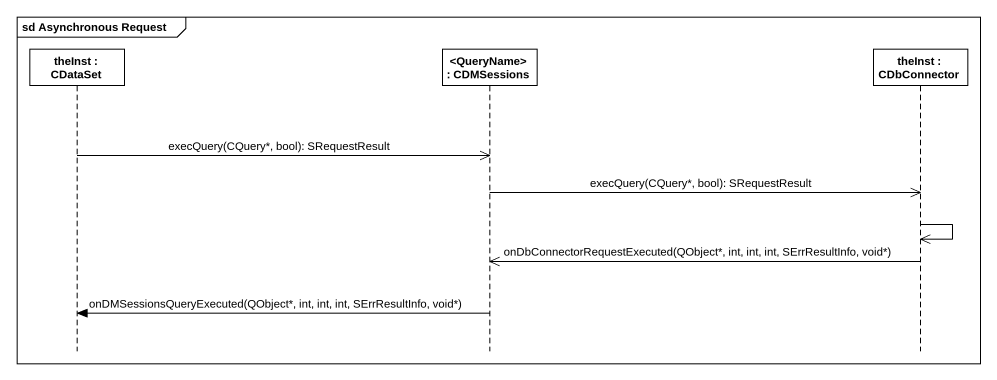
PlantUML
@startuml
mainframe sd Asynchronous Request
hide footbox
participant "theInst : CDataSet" as theInst
participant "<QueryName> : CDMSessions" as QueryName
participant "theInst : CDbConnector" as theInst_2

theInst ->> QueryName : execQuery(CQuery*, bool): SRequestResult
QueryName ->> theInst_2 : execQuery(CQuery*, bool): SRequestResult
theInst_2 ->> theInst_2
theInst_2 ->> QueryName : onDbConnectorRequestExecuted(QObject*, int, int, int, SErrResultInfo, void*)
QueryName -> theInst : onDMSessionsQueryExecuted(QObject*, int, int, int, SErrResultInfo, void*)
@enduml
